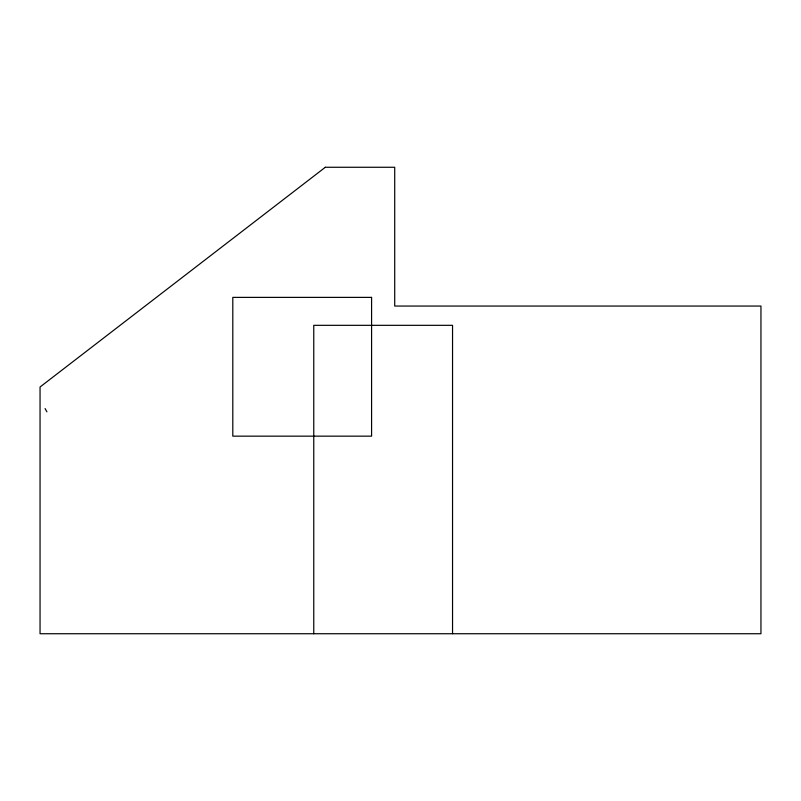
<?xml version="1.0" encoding="UTF-8"?>
<svg xmlns="http://www.w3.org/2000/svg" width="801" height="801" viewBox="0 0 801 801"><rect width="100%" height="100%" fill="white"/><g stroke="black" fill="none" stroke-linecap="round" stroke-linejoin="round"><path stroke-width="1.2" d="M45.086 408.58L46.909 411.834M452.545 633.731L452.545 325.326L313.762 325.326L313.762 633.731M325.326 167.269L40.05 387.003L40.05 633.731L760.95 633.731L760.95 306.052L394.713 306.052L394.713 167.269L325.326 167.269M371.584 297.381L232.801 297.381L232.801 436.155L371.584 436.155L371.584 297.381"/></g></svg>
